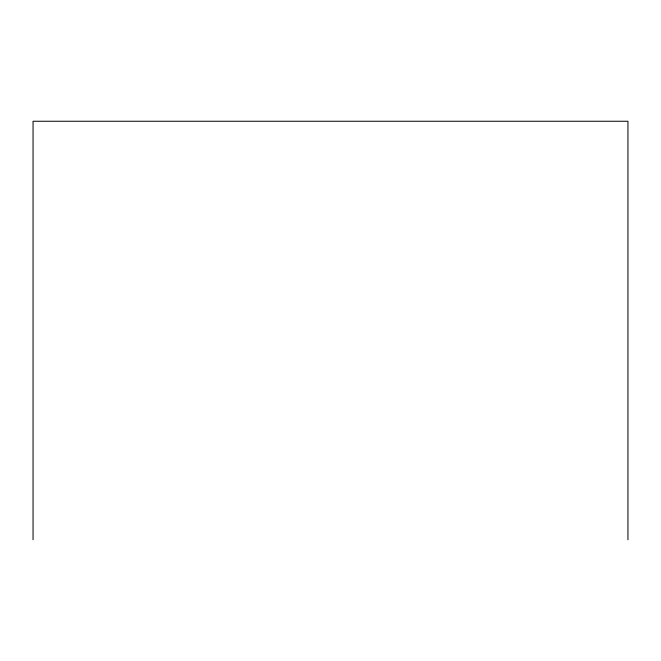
<?xml version="1.0" encoding="UTF-8"?>
<svg xmlns="http://www.w3.org/2000/svg" width="661" height="661" viewBox="0 0 661 661"><rect width="100%" height="100%" fill="white"/><g stroke="black" fill="none" stroke-linecap="round" stroke-linejoin="round"><path stroke-width="0.99" d="M627.95 539.748L627.95 121.252L33.05 121.252L33.05 539.748"/></g></svg>
